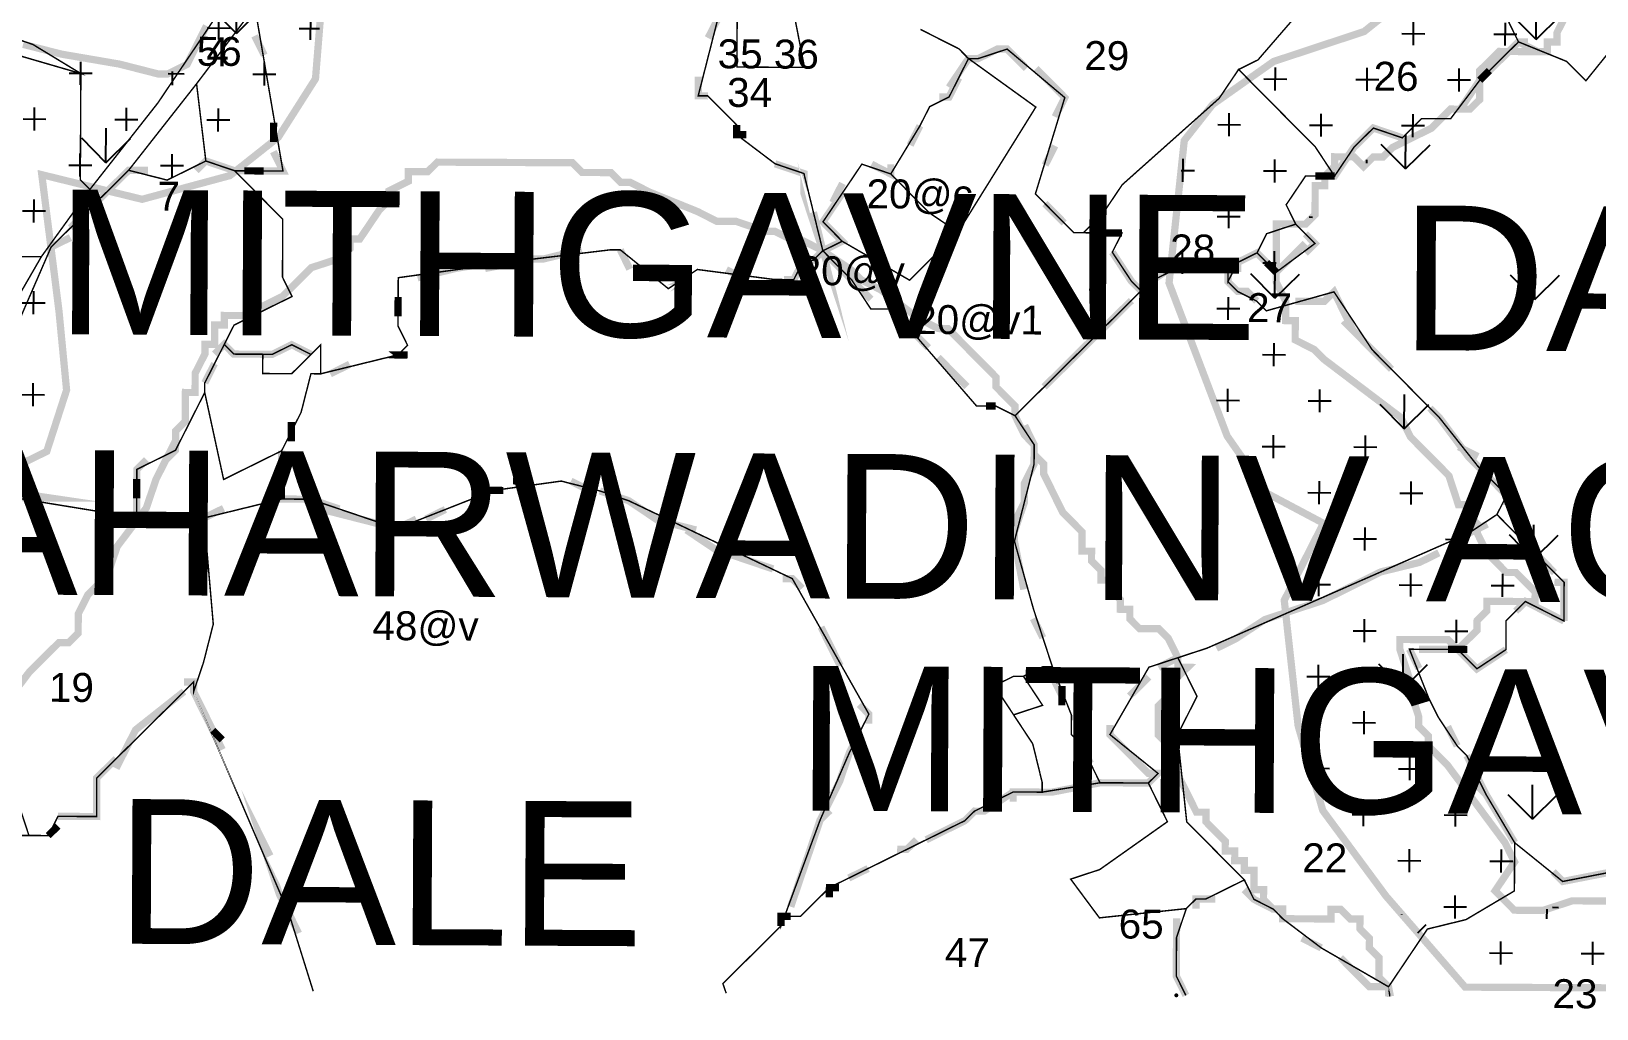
# Model space of a CAD drawing. Header units: metres. Extents: x 318080 to 326887, y 1838772 to 1852662.
# Drawn here: x 325813 to 326468, y 1838777 to 1839186 of the extents above; entities that cross this region are included whole.
import ezdxf

# ---------------------------------------------------------------- set-up
doc = ezdxf.new("R2010")
doc.units = ezdxf.units.M
doc.header["$MEASUREMENT"] = 0
for name, color, linetype in [('CRZ LINE FOR RIVER OR CREEK', 84, 'Continuous'), ('HAZARDS LINE', 1, 'Continuous'), ('HIGH TIDE LINE', 6, 'Continuous'), ('MANGROOVES', 112, 'Continuous'), ('NDZ-200M FROM CRZ', 30, 'Continuous'), ('SURVEY NO.', 7, 'Continuous'), ('SURVEY PLOT BOUNDARY', 35, 'Continuous'), ('VILLAGE BOUNDARY', 212, 'Continuous'), ('VILLAGE NAME', 3, 'Continuous')]:
    doc.layers.add(name, color=color, linetype=linetype)
doc.styles.add('PDF Arial', font='arial.ttf')
doc.styles.get("Standard").update_dxf_attribs({"font": 'arial.ttf'})
pattern_1 = [(89.72418, (307091.11, 1837970.98), (-54.07824, 54.60143), [14.4092, -94.27174]), (44.72418, (307091.11, 1837970.98), (-54.07824, 54.60143), [14.4092, -62.43983]), (134.72418, (307091.11, 1837970.98), (-54.60143, -54.07824), [14.4092, -62.43983])]

# ---------------------------------------------------------------- blocks, each defined once
blk = doc.blocks.new('22')
at = {"layer": 'MANGROOVES'}
h = blk.add_hatch(dxfattribs=at)
h.set_pattern_fill('GRASS', color=256, scale=3.025552, angle=-0.27582)
h.set_pattern_definition(pattern_1)
h.paths.add_polyline_path([(325284.57, 1838809.96), (325346.82, 1838830.41), (325367.96, 1838844.41), (325384.7, 1838859.38), (325391.15, 1838896.55), (325425.39, 1838931.81), (325442.54, 1838956.37), (325449.78, 1838972.03), (325449.05, 1838997.1), (325434.07, 1839018.95), (325433.94, 1839032.63), (325444.13, 1839054.77), (325462.27, 1839094.77), (325462.61, 1839123.26), (325458.5, 1839129.54), (325506.91, 1839108.93), (325533.12, 1839106.79), (325562.4, 1839108.19), (325599.81, 1839132.69), (325611.15, 1839168.16), (325648.79, 1839253.49), (325652.83, 1839253.47), (325648.31, 1839152.63), (325660.16, 1839100.12), (325672.71, 1839076.57), (325695.05, 1839068.61), (325728.57, 1839065.5), (325736.37, 1839011), (325750.42, 1838996.81), (325773.05, 1838994.1), (325796.82, 1838998.6), (325819.68, 1839009.89), (325827.97, 1839035.53), (325824.8, 1839068.47), (325817.6, 1839125.59), (325859.54, 1839115.29), (325896.26, 1839125.21), (325916.5, 1839141.25), (325932.04, 1839165.69), (325934.95, 1839201.68), (325927.52, 1839230.85), (325935.17, 1839248.07), (325961.59, 1839274.5), (325963.47, 1839295.06), (325969.18, 1839322.48), (325965.59, 1839349.01), (325993.7, 1839387.47), (325988.35, 1839456.92), (325976.77, 1839469.88), (325945.23, 1839489.47), (325873.39, 1839492.89), (325840.08, 1839490.45), (325808.5, 1839486.84), (325767.4, 1839489.93), (325745.95, 1839485.12), (325713.19, 1839475.15), (325690.82, 1839458.47), (325675.56, 1839442.51), (325648.39, 1839451.32), (325603.22, 1839451.25), (325575.95, 1839439.23), (325558.47, 1839417.61), (325540.11, 1839391.95), (325539.89, 1839347.39), (325522.79, 1839342.56), (325494.35, 1839329.96), (325477.09, 1839319.81), (325449.97, 1839279.15), (325436.04, 1839272.27), (325383.43, 1839229.12), (325404.46, 1839267.21), (325409.18, 1839286.87), (325405.21, 1839303.67), (325395.16, 1839320.21), (325372.97, 1839341.44), (325345.21, 1839350.25), (325323.19, 1839346.31), (325298.25, 1839337.74), (325281.37, 1839320.18), (325267.1, 1839301.44), (325208.1, 1839268.6), (325193.55, 1839251.88), (325182.74, 1839231.68), (325178, 1839210.87), (325182.53, 1839188.86), (325200.95, 1839166.49), (325221.17, 1839155.11), (325292.97, 1839157.8), (325273.49, 1839139.96), (325248.77, 1839116.64), (325240.52, 1839088.61), (325248.51, 1839063.69), (325260.6, 1839047.61), (325216.89, 1838990.53), (325205.77, 1838965.99), (325209.13, 1838938.87), (325213.35, 1838913.1), (325210.23, 1838866.53), (325217.43, 1838844.98), (325227.61, 1838830.58), (325244.25, 1838817.92), (325270.53, 1838805.92)])
h = blk.add_hatch(dxfattribs=at)
h.set_pattern_fill('GRASS', color=256, scale=3.025552, angle=-0.27582)
h.set_pattern_definition(pattern_1)
h.paths.add_polyline_path([(326412.73, 1838785.85), (326379.65, 1838823.92), (326353.22, 1838859.7), (326342.9, 1838895.11), (326337.1, 1838947.59), (326353.48, 1838979.81), (326329.96, 1838992.31), (326313.23, 1839016.29), (326288.93, 1839080.28), (326295.29, 1839139.87), (326307.15, 1839154.92), (326332.63, 1839172.92), (326370.52, 1839185.46), (326384.75, 1839196.84), (326410.23, 1839212.11), (326425.64, 1839221.77), (326443.09, 1839224.87), (326463.49, 1839225.36), (326479.61, 1839221.7), (326501.11, 1839209.98), (326509.48, 1839197.58), (326511.48, 1839185.21), (326506.21, 1839145.03), (326501.59, 1839119.58), (326516.03, 1839129.4), (326534.93, 1839130.81), (326565.79, 1839126.46), (326596.56, 1839089.37), (326621.59, 1839055.99), (326646.04, 1839028.3), (326648.58, 1838995.93), (326639.68, 1838952.82), (326655.8, 1838952.45), (326654.99, 1838784.68)])
at = {"layer": 'NDZ-200M FROM CRZ'}
h = blk.add_hatch(dxfattribs=at)
h.set_pattern_fill('CROSS', color=256, scale=3.025552, angle=-0.27582)
h.set_pattern_definition([(359.72418, (307091.112, 1837970.982), (19.304521, 19.119544), [9.606128, -28.818383]), (89.72418, (307095.892, 1837966.156), (-19.119544, 19.304521), [9.606128, -28.818383])])
h.paths.add_polyline_path([(325709.49, 1839293.54), (325689.38, 1839305.74), (325669.21, 1839305.84), (325649.03, 1839301.9), (325624.81, 1839297.98), (325620.77, 1839298), (325616.72, 1839293.99), (325612.68, 1839294), (325608.61, 1839285.96), (325604.54, 1839277.91), (325604.5, 1839269.84), (325600.45, 1839265.82), (325596.39, 1839261.81), (325592.34, 1839257.79), (325588.29, 1839253.78), (325584.22, 1839245.73), (325584.16, 1839233.63), (325580.1, 1839229.61), (325580.07, 1839221.54), (325576.01, 1839217.53), (325571.94, 1839209.48), (325571.92, 1839205.44), (325567.85, 1839197.39), (325567.83, 1839193.36), (325571.84, 1839189.31), (325571.75, 1839169.13), (325567.69, 1839165.12), (325559.61, 1839161.12), (325555.55, 1839157.11), (325539.42, 1839157.19), (325535.4, 1839161.24), (325519.27, 1839161.32), (325515.21, 1839157.3), (325511.16, 1839153.29), (325507.13, 1839153.31), (325503.07, 1839149.29), (325499.04, 1839149.31), (325499.2, 1839181.59), (325495.16, 1839181.61), (325495.18, 1839185.64), (325491.15, 1839185.66), (325491.13, 1839181.63), (325479.03, 1839181.68), (325475.01, 1839185.74), (325470.98, 1839185.76), (325470.96, 1839181.72), (325466.93, 1839181.74), (325462.91, 1839185.8), (325463.07, 1839218.07), (325459.01, 1839214.06), (325434.72, 1839194), (325430.68, 1839194.02), (325430.66, 1839189.99), (325422.58, 1839185.99), (325418.54, 1839186.01), (325418.52, 1839181.97), (325414.47, 1839177.96), (325414.14, 1839109.38), (325410.07, 1839101.33), (325406.01, 1839097.31), (325401.92, 1839085.23), (325397.87, 1839081.21), (325397.81, 1839069.11), (325393.78, 1839069.13), (325389.72, 1839065.11), (325385.69, 1839065.13), (325385.67, 1839061.1), (325381.64, 1839061.12), (325381.58, 1839049.02), (325385.57, 1839040.93), (325385.53, 1839032.86), (325369.4, 1839032.94), (325361.35, 1839037.01), (325353.28, 1839037.05), (325349.21, 1839029), (325349.11, 1839008.83), (325377.29, 1838996.59), (325377.27, 1838992.55), (325381.29, 1838988.5), (325393.39, 1838988.44), (325417.57, 1838984.29), (325417.55, 1838980.26), (325413.46, 1838968.17), (325405.37, 1838964.18), (325401.3, 1838956.13), (325365, 1838956.3), (325360.94, 1838952.29), (325352.86, 1838948.29), (325348.78, 1838940.24), (325340.66, 1838928.18), (325336.57, 1838916.1), (325332.49, 1838908.05), (325336.49, 1838899.96), (325336.47, 1838895.92), (325340.48, 1838891.87), (325340.44, 1838883.8), (325336.41, 1838883.82), (325231.36, 1838848.02), (325223.27, 1838844.02), (325223.33, 1838856.12), (325227.38, 1838860.14), (325227.4, 1838864.17), (325223.37, 1838864.19), (325223.41, 1838872.26), (325227.46, 1838876.28), (325227.48, 1838880.31), (325231.51, 1838880.29), (325231.53, 1838884.33), (325235.59, 1838888.34), (325239.64, 1838892.36), (325239.66, 1838896.39), (325243.71, 1838900.4), (325239.7, 1838904.46), (325239.72, 1838908.49), (325235.72, 1838916.58), (325231.71, 1838920.63), (325235.78, 1838928.68), (325239.83, 1838932.7), (325239.85, 1838936.73), (325235.82, 1838936.75), (325235.8, 1838932.72), (325227.71, 1838928.72), (325219.65, 1838928.76), (325215.59, 1838924.75), (325199.46, 1838924.82), (325199.48, 1838928.86), (325191.45, 1838936.97), (325191.51, 1838949.07), (325187.47, 1838949.09), (325122.84, 1838929.23), (325066.29, 1838913.36), (324997.54, 1838877.38), (325001.53, 1838869.29), (325009.62, 1838873.29), (325058.14, 1838897.26), (325062.18, 1838897.24), (325062.16, 1838893.21), (325058.1, 1838889.19), (325054.05, 1838885.18), (325041.89, 1838873.13), (325037.84, 1838869.12), (325037.8, 1838861.05), (325041.81, 1838857), (325045.83, 1838852.94), (325049.86, 1838852.92), (325053.86, 1838844.84), (325061.83, 1838824.63), (325061.73, 1838804.45), (325065.74, 1838800.4), (325065.7, 1838792.33), (325110.47, 1838792.12), (325113.22, 1838819.09), (325112.56, 1838837.7), (325103.22, 1838858.96), (325098.34, 1838868.83), (325162.88, 1838895.26), (325179.25, 1838858.72), (325194.94, 1838823.98), (325216.06, 1838801.13), (325240.49, 1838798.2), (325278.53, 1838807.97), (325346.82, 1838830.41), (325367.96, 1838844.41), (325384.7, 1838859.38), (325391.15, 1838896.55), (325425.39, 1838931.81), (325442.54, 1838956.37), (325449.78, 1838972.03), (325449.05, 1838997.1), (325434.07, 1839018.95), (325433.94, 1839032.63), (325444.13, 1839054.77), (325462.27, 1839094.77), (325462.61, 1839123.26), (325458.5, 1839129.54), (325506.91, 1839108.93), (325533.12, 1839106.79), (325562.4, 1839108.19), (325599.81, 1839132.69), (325611.15, 1839168.16), (325648.79, 1839253.49), (325652.83, 1839253.47), (325648.31, 1839152.63), (325660.16, 1839100.12), (325672.71, 1839076.57), (325695.05, 1839068.61), (325728.57, 1839065.5), (325736.37, 1839011), (325750.42, 1838996.81), (325773.05, 1838994.1), (325796.82, 1838998.6), (325819.68, 1839009.89), (325827.97, 1839035.53), (325824.8, 1839068.47), (325817.6, 1839125.59), (325859.54, 1839115.29), (325896.26, 1839125.21), (325916.5, 1839141.25), (325932.04, 1839165.69), (325934.95, 1839201.68), (325927.52, 1839230.85), (325935.17, 1839248.07), (325951.87, 1839264.57), (325971.32, 1839284.42), (325979.85, 1839312.41), (325981.49, 1839366.1), (326012.41, 1839372.77), (326089.09, 1839380.47), (326132.15, 1839366.25), (326163.64, 1839363.97), (326185.98, 1839368.71), (326207.13, 1839358.27), (326222.03, 1839343.52), (326226.3, 1839321.01), (326230.7, 1839293.5), (326239.86, 1839276.86), (326251.91, 1839266.72), (326257.94, 1839262.66), (326257.64, 1839233.41), (326263.77, 1839216.23), (326269.59, 1839204.04), (326289.2, 1839193.98), (326308.84, 1839191.17), (326346.37, 1839195.66), (326384.75, 1839196.84), (326370.52, 1839185.46), (326332.63, 1839172.92), (326307.15, 1839154.92), (326295.29, 1839139.87), (326288.93, 1839080.28), (326313.23, 1839016.29), (326329.96, 1838992.31), (326353.48, 1838979.81), (326337.1, 1838947.59), (326342.9, 1838895.11), (326353.22, 1838859.7), (326379.65, 1838823.92), (326412.73, 1838785.85), (326523.89, 1838785.31), (326521.9, 1838789.36), (326521.94, 1838797.42), (326517.9, 1838797.44), (326517.92, 1838801.48), (326513.89, 1838801.5), (326509.87, 1838805.55), (326505.84, 1838805.57), (326497.79, 1838809.64), (326485.71, 1838813.74), (326481.7, 1838817.79), (326477.68, 1838821.84), (326457.51, 1838821.94), (326445.39, 1838817.96), (326433.29, 1838818.02), (326425.26, 1838826.13), (326433.39, 1838838.19), (326429.39, 1838846.28), (326405.35, 1838878.67), (326397.32, 1838886.78), (326397.34, 1838890.82), (326393.32, 1838894.87), (326393.34, 1838898.9), (326389.37, 1838911.03), (326389.39, 1838915.06), (326385.41, 1838927.18), (326385.43, 1838931.22), (326405.6, 1838931.12), (326409.61, 1838927.07), (326417.72, 1838935.1), (326417.74, 1838939.13), (326421.79, 1838943.15), (326421.81, 1838947.18), (326441.98, 1838947.08), (326442, 1838951.12), (326437.99, 1838955.17), (326433.97, 1838959.23), (326429.94, 1838959.25), (326421.91, 1838967.35), (326417.91, 1838975.44), (326417.93, 1838979.48), (326413.92, 1838983.53), (326413.94, 1838987.56), (326409.9, 1838987.58), (326405.93, 1838999.71), (326401.91, 1839003.76), (326389.87, 1839015.92), (326385.88, 1839024.01), (326353.72, 1839048.37), (326349.71, 1839052.42), (326341.66, 1839056.5), (326341.7, 1839064.57), (326337.67, 1839064.59), (326337.71, 1839072.65), (326333.71, 1839080.74), (326333.83, 1839104.95), (326345.93, 1839104.89), (326349.98, 1839108.9), (326350.04, 1839121.01), (326354.07, 1839120.99), (326354.09, 1839125.02), (326358.15, 1839129.04), (326358.17, 1839133.07), (326366.23, 1839133.03), (326370.25, 1839128.98), (326374.3, 1839132.99), (326378.33, 1839132.97), (326382.39, 1839136.99), (326398.56, 1839144.98), (326402.61, 1839149), (326406.67, 1839153.01), (326414.73, 1839152.97), (326418.79, 1839156.99), (326418.85, 1839169.09), (326422.9, 1839173.1), (326426.95, 1839177.12), (326447.12, 1839177.02), (326447.14, 1839181.06), (326451.17, 1839181.04), (326451.19, 1839185.07), (326455.27, 1839193.12), (326459.32, 1839197.14), (326459.36, 1839205.21), (326463.41, 1839209.22), (326467.48, 1839217.27), (326463.47, 1839221.32), (326463.51, 1839229.39), (326447.45, 1839245.61), (326443.46, 1839253.7), (326439.42, 1839253.71), (326439.44, 1839257.75), (326443.49, 1839261.76), (326439.48, 1839265.82), (326439.5, 1839269.85), (326435.47, 1839269.87), (326435.49, 1839273.91), (326427.42, 1839273.94), (326427.44, 1839277.98), (326419.37, 1839278.02), (326411.28, 1839274.02), (326407.25, 1839274.04), (326403.2, 1839270.03), (326382.95, 1839253.99), (326358.65, 1839233.93), (326346.49, 1839221.89), (326342.44, 1839217.87), (326342.42, 1839213.84), (326338.37, 1839209.82), (326326.32, 1839221.98), (326330.38, 1839226), (326334.47, 1839238.08), (326338.52, 1839242.1), (326338.56, 1839250.17), (326342.71, 1839274.35), (326351.03, 1839326.76), (326351.07, 1839334.83), (326359.27, 1839363.03), (326351.22, 1839367.1), (326347.19, 1839367.12), (326334.58, 1839262.29), (326330.53, 1839258.27), (326330.47, 1839246.17), (326322.35, 1839234.11), (326318.27, 1839226.06), (326318.26, 1839222.02), (326310.15, 1839213.99), (326302.08, 1839214.03), (326302.12, 1839222.1), (326298.13, 1839230.19), (326290.1, 1839238.3), (326286.06, 1839238.31), (326286.12, 1839250.42), (326290.16, 1839250.4), (326294.21, 1839254.41), (326294.23, 1839258.45), (326298.26, 1839258.43), (326302.31, 1839262.44), (326306.37, 1839266.46), (326306.39, 1839270.49), (326302.37, 1839274.55), (326302.47, 1839294.72), (326298.48, 1839302.81), (326290.45, 1839310.91), (326274.31, 1839310.99), (326274.33, 1839315.03), (326270.3, 1839315.05), (326270.36, 1839327.15), (326274.39, 1839327.13), (326274.45, 1839339.23), (326270.41, 1839339.25), (326270.51, 1839359.42), (326266.48, 1839359.44), (326266.5, 1839363.48), (326262.46, 1839363.5), (326262.64, 1839399.81), (326258.6, 1839399.83), (326258.62, 1839403.86), (326242.49, 1839403.94), (326238.47, 1839407.99), (326234.44, 1839408.01), (326234.48, 1839416.08), (326230.47, 1839420.13), (326226.43, 1839420.15), (326222.42, 1839424.21), (326218.34, 1839416.16), (326210.28, 1839416.2), (326206.26, 1839420.25), (326202.25, 1839424.3), (326198.21, 1839424.32), (326194.2, 1839428.38), (326186.13, 1839428.42), (326178.08, 1839432.49), (326170, 1839428.49), (326165.96, 1839428.51), (326165.93, 1839420.44), (326161.87, 1839416.43), (326157.82, 1839412.41), (326153.79, 1839412.43), (326149.77, 1839416.49), (326137.69, 1839420.58), (326129.62, 1839420.62), (326081.28, 1839432.95), (326040.94, 1839433.15), (326040.92, 1839429.11), (326036.87, 1839425.1), (326004.6, 1839425.25), (326004.69, 1839445.43), (325976.44, 1839441.53), (325968.37, 1839441.57), (325968.23, 1839413.33), (325964.16, 1839405.28), (325960.09, 1839397.23), (325956.04, 1839393.21), (325951.98, 1839389.2), (325947.95, 1839389.22), (325935.83, 1839385.24), (325931.78, 1839381.23), (325927.72, 1839377.21), (325923.67, 1839373.2), (325923.59, 1839357.06), (325927.61, 1839353.01), (325927.55, 1839340.9), (325931.54, 1839332.81), (325931.5, 1839324.75), (325927.45, 1839320.73), (325927.43, 1839316.7), (325923.38, 1839312.68), (325923.32, 1839300.58), (325915.21, 1839292.55), (325903.11, 1839292.61), (325903.09, 1839288.57), (325899.04, 1839284.56), (325895.01, 1839284.58), (325894.93, 1839268.44), (325890.88, 1839264.42), (325886.84, 1839264.44), (325887.04, 1839304.79), (325883.04, 1839312.88), (325866.96, 1839325.06), (325862.95, 1839329.11), (325846.82, 1839329.19), (325838.73, 1839325.19), (325834.68, 1839321.18), (325834.6, 1839305.04), (325838.61, 1839300.99), (325838.46, 1839268.71), (325834.38, 1839260.66), (325834.31, 1839244.52), (325866.58, 1839244.37), (325870.59, 1839240.32), (325878.64, 1839236.24), (325878.48, 1839203.97), (325886.53, 1839199.89), (325886.47, 1839187.79), (325878.33, 1839171.69), (325870.24, 1839167.7), (325866.21, 1839167.72), (325850.09, 1839171.83), (325825.91, 1839175.98), (325809.79, 1839180.09), (325797.69, 1839180.15), (325789.59, 1839172.12), (325781.48, 1839164.09), (325777.43, 1839160.07), (325773.33, 1839147.99), (325773.26, 1839131.85), (325789.18, 1839087.4), (325801.24, 1839079.27), (325805.23, 1839071.18), (325797.07, 1839051.05), (325784.87, 1839030.94), (325780.82, 1839026.92), (325764.68, 1839027), (325760.67, 1839031.05), (325756.67, 1839039.14), (325756.71, 1839047.21), (325760.77, 1839051.22), (325764.82, 1839055.24), (325760.86, 1839071.4), (325736.95, 1839132.03), (325728.89, 1839132.07), (325720.78, 1839124.04), (325716.73, 1839120.02), (325708.64, 1839116.03), (325704.62, 1839120.08), (325696.85, 1839180.63), (325700.9, 1839184.65), (325704.96, 1839188.66), (325753.44, 1839204.57), (325761.52, 1839208.56), (325757.53, 1839216.65), (325757.57, 1839224.72), (325749.5, 1839224.76), (325745.49, 1839228.81), (325737.42, 1839228.85), (325737.4, 1839224.82), (325733.33, 1839216.77), (325729.27, 1839212.75), (325717.15, 1839208.78), (325701, 1839204.82), (325696.97, 1839204.84), (325688.92, 1839208.91), (325688.96, 1839216.98), (325701.21, 1839249.2), (325709.38, 1839269.33), (325713.49, 1839285.45), (325713.51, 1839289.48)])
at = {"layer": 'CRZ LINE FOR RIVER OR CREEK', "ltscale": 0.1, "const_width": 3.03, "flags": 128}
for points in [[(325796.82, 1838998.6), (325819.68, 1839009.89), (325827.97, 1839035.53), (325824.8, 1839068.47), (325817.6, 1839125.59), (325859.54, 1839115.29), (325896.26, 1839125.21), (325916.5, 1839141.25), (325932.04, 1839165.69), (325934.95, 1839201.68)], [(326384.75, 1839196.84), (326370.52, 1839185.46), (326332.63, 1839172.92), (326307.15, 1839154.92), (326295.29, 1839139.87), (326288.93, 1839080.28), (326313.23, 1839016.29), (326329.96, 1838992.31), (326353.48, 1838979.81), (326337.1, 1838947.59), (326342.9, 1838895.11), (326353.22, 1838859.7), (326379.65, 1838823.92), (326412.73, 1838785.85)]]:
    blk.add_lwpolyline(points, dxfattribs=at)
at = {"layer": 'HAZARDS LINE', "lineweight": 18, "const_width": 3.03}
blk.add_lwpolyline([(325800.39, 1838901.76), (325812.56, 1838917.84), (325820.67, 1838925.87), (325824.72, 1838929.88), (325828.76, 1838929.86), (325832.81, 1838933.88), (325832.85, 1838941.95), (325836.92, 1838950), (325845.03, 1838958.03), (325849.12, 1838970.11), (325861.3, 1838986.19), (325865.39, 1838998.27), (325869.46, 1839006.32), (325873.54, 1839014.37), (325873.56, 1839018.41), (325877.61, 1839022.42), (325877.67, 1839034.52), (325881.7, 1839034.5), (325881.74, 1839042.57), (325885.81, 1839050.62), (325885.83, 1839054.66), (325889.87, 1839054.64), (325889.9, 1839062.71), (325893.94, 1839062.69), (325893.96, 1839066.72), (325902.02, 1839066.68), (325906.08, 1839070.7), (325910.11, 1839070.68), (325918.2, 1839074.67), (325922.25, 1839078.69), (325930.36, 1839086.72), (325942.48, 1839090.69), (325946.53, 1839094.71), (325946.55, 1839098.74), (325950.58, 1839098.72), (325958.71, 1839110.79), (325962.76, 1839114.8), (325962.78, 1839118.84), (325970.87, 1839122.83), (325970.89, 1839126.87), (325978.96, 1839126.83), (325983.01, 1839130.84), (326039.48, 1839130.57), (326043.5, 1839126.52), (326055.6, 1839126.46), (326059.61, 1839122.41), (326063.65, 1839122.39), (326071.69, 1839118.31), (326091.82, 1839110.15), (326099.87, 1839106.07), (326107.94, 1839106.04), (326120.02, 1839101.94), (326124.05, 1839101.92), (326132.1, 1839097.85), (326136.14, 1839097.83), (326144.18, 1839093.76), (326156.25, 1839085.63), (326160.26, 1839081.58), (326168.31, 1839077.5), (326184.39, 1839065.32), (326192.43, 1839061.25), (326196.47, 1839061.23), (326200.48, 1839057.18), (326204.5, 1839053.12), (326208.51, 1839049.07), (326216.54, 1839040.96), (326216.52, 1839036.93), (326224.55, 1839028.82), (326224.53, 1839024.79), (326228.52, 1839016.7), (326232.54, 1839012.64), (326232.52, 1839008.61), (326236.53, 1839004.56), (326236.51, 1839000.52), (326244.5, 1838984.34), (326252.53, 1838976.24), (326252.49, 1838968.17), (326256.53, 1838968.15), (326256.51, 1838964.11), (326260.52, 1838960.06), (326260.5, 1838956.03), (326264.54, 1838956.01), (326264.52, 1838951.97), (326268.53, 1838947.92), (326268.51, 1838943.88), (326272.54, 1838943.86), (326272.52, 1838939.83), (326276.54, 1838935.78), (326284.61, 1838935.74), (326288.62, 1838931.68), (326292.62, 1838923.6), (326292.6, 1838919.56), (326296.63, 1838919.54), (326288.52, 1838911.51), (326288.5, 1838907.48), (326284.45, 1838903.46), (326284.39, 1838891.36), (326288.41, 1838887.31), (326288.37, 1838879.24), (326292.38, 1838875.18), (326296.38, 1838867.1), (326300.37, 1838859.01), (326304.41, 1838858.99), (326304.39, 1838854.95), (326308.4, 1838850.9), (326312.42, 1838846.85), (326312.4, 1838842.81), (326316.43, 1838842.79), (326316.41, 1838838.76), (326320.44, 1838838.74), (326320.42, 1838834.7), (326324.46, 1838834.68), (326324.42, 1838826.62), (326328.45, 1838826.6), (326328.43, 1838822.56), (326332.45, 1838818.51), (326336.48, 1838818.49), (326336.46, 1838814.45), (326356.63, 1838814.36), (326356.65, 1838818.39), (326360.68, 1838818.37), (326364.7, 1838814.32), (326368.73, 1838814.3), (326368.71, 1838810.27), (326372.73, 1838806.21), (326372.71, 1838802.18), (326376.72, 1838798.12), (326376.68, 1838790.05), (326380.7, 1838786), (326380.68, 1838781.97)], dxfattribs=at)
at = {"layer": 'HIGH TIDE LINE', "lineweight": 35, "const_width": 3.03}
for points in [[(325809.79, 1839180.09), (325825.91, 1839175.98), (325850.09, 1839171.83), (325866.21, 1839167.72), (325870.24, 1839167.7), (325878.33, 1839171.69), (325886.47, 1839187.79)], [(326455.27, 1839193.12), (326451.19, 1839185.07), (326451.17, 1839181.04), (326447.14, 1839181.06), (326447.12, 1839177.02), (326426.95, 1839177.12), (326422.9, 1839173.1), (326418.85, 1839169.09), (326418.79, 1839156.99), (326414.73, 1839152.97), (326406.67, 1839153.01), (326402.61, 1839149), (326398.56, 1839144.98), (326382.39, 1839136.99), (326378.33, 1839132.97), (326374.3, 1839132.99), (326370.25, 1839128.98), (326366.23, 1839133.03), (326358.17, 1839133.07), (326358.15, 1839129.04), (326354.09, 1839125.02), (326354.07, 1839120.99), (326350.04, 1839121.01), (326349.98, 1839108.9), (326345.93, 1839104.89), (326333.83, 1839104.95), (326333.71, 1839080.74), (326337.71, 1839072.65), (326337.67, 1839064.59), (326341.7, 1839064.57), (326341.66, 1839056.5), (326349.71, 1839052.42), (326353.72, 1839048.37), (326385.88, 1839024.01), (326389.87, 1839015.92), (326401.91, 1839003.76), (326405.93, 1838999.71), (326409.9, 1838987.58), (326413.94, 1838987.56), (326413.92, 1838983.53), (326417.93, 1838979.48), (326417.91, 1838975.44), (326421.91, 1838967.35), (326429.94, 1838959.25), (326433.97, 1838959.23), (326437.99, 1838955.17), (326442, 1838951.12), (326441.98, 1838947.08), (326421.81, 1838947.18), (326421.79, 1838943.15), (326417.74, 1838939.13), (326417.72, 1838935.1), (326409.61, 1838927.07), (326405.6, 1838931.12), (326385.43, 1838931.22), (326385.41, 1838927.18), (326389.39, 1838915.06), (326389.37, 1838911.03), (326393.34, 1838898.9), (326393.32, 1838894.87), (326397.34, 1838890.82), (326397.32, 1838886.78), (326405.35, 1838878.67), (326429.39, 1838846.28), (326433.39, 1838838.19), (326425.26, 1838826.13), (326433.29, 1838818.02), (326445.39, 1838817.96), (326457.51, 1838821.94), (326477.68, 1838821.84)]]:
    blk.add_lwpolyline(points, dxfattribs=at)
at = {"layer": 'MANGROOVES', "const_width": 3.03, "flags": 128}
for points in [[(325796.82, 1838998.6), (325819.68, 1839009.89), (325827.97, 1839035.53), (325824.8, 1839068.47), (325817.6, 1839125.59), (325859.54, 1839115.29), (325896.26, 1839125.21), (325916.5, 1839141.25), (325932.04, 1839165.69), (325934.95, 1839201.68), (325927.52, 1839230.85), (325935.17, 1839248.07), (325961.59, 1839274.5), (325963.47, 1839295.06), (325969.18, 1839322.48), (325965.59, 1839349.01), (325993.7, 1839387.47), (325988.35, 1839456.92), (325976.77, 1839469.88), (325945.23, 1839489.47), (325873.39, 1839492.89), (325840.08, 1839490.45), (325808.5, 1839486.84)], [(326654.99, 1838784.68), (326412.73, 1838785.85), (326379.65, 1838823.92), (326353.22, 1838859.7), (326342.9, 1838895.11), (326337.1, 1838947.59), (326353.48, 1838979.81), (326329.96, 1838992.31), (326313.23, 1839016.29), (326288.93, 1839080.28), (326295.29, 1839139.87), (326307.15, 1839154.92), (326332.63, 1839172.92), (326370.52, 1839185.46), (326384.75, 1839196.84), (326410.23, 1839212.11), (326425.64, 1839221.77), (326443.09, 1839224.87), (326463.49, 1839225.36), (326479.61, 1839221.7)]]:
    blk.add_lwpolyline(points, dxfattribs=at)
at = {"layer": 'NDZ-200M FROM CRZ', "const_width": 3.03, "flags": 128}
for points in [[(325796.82, 1838998.6), (325819.68, 1839009.89), (325827.97, 1839035.53), (325824.8, 1839068.47), (325817.6, 1839125.59), (325859.54, 1839115.29), (325896.26, 1839125.21), (325916.5, 1839141.25), (325932.04, 1839165.69), (325934.95, 1839201.68)], [(326384.75, 1839196.84), (326370.52, 1839185.46), (326332.63, 1839172.92), (326307.15, 1839154.92), (326295.29, 1839139.87), (326288.93, 1839080.28), (326313.23, 1839016.29), (326329.96, 1838992.31), (326353.48, 1838979.81), (326337.1, 1838947.59), (326342.9, 1838895.11), (326353.22, 1838859.7), (326379.65, 1838823.92), (326412.73, 1838785.85), (326523.89, 1838785.31)], [(326477.68, 1838821.84), (326457.51, 1838821.94), (326445.39, 1838817.96), (326433.29, 1838818.02), (326425.26, 1838826.13), (326433.39, 1838838.19), (326429.39, 1838846.28), (326405.35, 1838878.67), (326397.32, 1838886.78), (326397.34, 1838890.82), (326393.32, 1838894.87), (326393.34, 1838898.9), (326389.37, 1838911.03), (326389.39, 1838915.06), (326385.41, 1838927.18), (326385.43, 1838931.22), (326405.6, 1838931.12), (326409.61, 1838927.07), (326417.72, 1838935.1), (326417.74, 1838939.13), (326421.79, 1838943.15), (326421.81, 1838947.18), (326441.98, 1838947.08), (326442, 1838951.12), (326437.99, 1838955.17), (326433.97, 1838959.23), (326429.94, 1838959.25), (326421.91, 1838967.35), (326417.91, 1838975.44), (326417.93, 1838979.48), (326413.92, 1838983.53), (326413.94, 1838987.56), (326409.9, 1838987.58), (326405.93, 1838999.71), (326401.91, 1839003.76), (326389.87, 1839015.92), (326385.88, 1839024.01), (326353.72, 1839048.37), (326349.71, 1839052.42), (326341.66, 1839056.5), (326341.7, 1839064.57), (326337.67, 1839064.59), (326337.71, 1839072.65), (326333.71, 1839080.74), (326333.83, 1839104.95), (326345.93, 1839104.89), (326349.98, 1839108.9), (326350.04, 1839121.01), (326354.07, 1839120.99), (326354.09, 1839125.02), (326358.15, 1839129.04), (326358.17, 1839133.07), (326366.23, 1839133.03), (326370.25, 1839128.98), (326374.3, 1839132.99), (326378.33, 1839132.97), (326382.39, 1839136.99), (326398.56, 1839144.98), (326402.61, 1839149), (326406.67, 1839153.01), (326414.73, 1839152.97), (326418.79, 1839156.99), (326418.85, 1839169.09), (326422.9, 1839173.1), (326426.95, 1839177.12), (326447.12, 1839177.02), (326447.14, 1839181.06), (326451.17, 1839181.04), (326451.19, 1839185.07), (326455.27, 1839193.12)], [(325886.47, 1839187.79), (325878.33, 1839171.69), (325870.24, 1839167.7), (325866.21, 1839167.72), (325850.09, 1839171.83), (325825.91, 1839175.98), (325809.79, 1839180.09)]]:
    blk.add_lwpolyline(points, dxfattribs=at)
at = {"layer": 'SURVEY PLOT BOUNDARY', "lineweight": 18, "const_width": 0.605}
for points in [[(325800.13, 1838849.31), (325820.3, 1838849.22), (325824.37, 1838857.26), (325840.51, 1838857.19), (325840.59, 1838873.32), (325881.12, 1838913.47), (325881.1, 1838909.44), (325885.19, 1838921.52), (325889.3, 1838937.64), (325885.48, 1838982.04), (325917.79, 1838989.95), (325929.89, 1838989.89), (325966.14, 1838977.62), (326006.55, 1838993.56), (326034.81, 1838997.46), (326050.92, 1838993.35), (326063, 1838989.25), (326131.42, 1838956.65), (326163.42, 1838900.01), (326155.28, 1838883.91), (326143.04, 1838855.73), (326126.69, 1838811.43), (326102.37, 1838787.34), (326103.77, 1838783.3), (326102.37, 1838787.34), (326126.69, 1838811.43), (326126.71, 1838815.46), (326134.78, 1838815.43), (326146.94, 1838827.47), (326171.2, 1838839.46), (326179.28, 1838843.45), (326203.54, 1838855.44), (326207.6, 1838859.45), (326223.77, 1838867.45), (326235.87, 1838867.39), (326260.09, 1838871.3), (326280.26, 1838871.21), (326288.25, 1838855.03), (326259.92, 1838835), (326247.8, 1838831.02), (326259.82, 1838814.82), (326296.14, 1838818.68), (326292.05, 1838806.6), (326291.97, 1838790.46), (326295.97, 1838782.37), (326291.97, 1838790.46), (326292.05, 1838806.6), (326296.14, 1838818.68), (326300.2, 1838822.7), (326304.23, 1838822.68), (326320.41, 1838830.67), (326324.4, 1838822.58), (326332.45, 1838818.51), (326336.46, 1838814.45), (326352.54, 1838802.27), (326380.7, 1838786), (326396.95, 1838810.13), (326413.1, 1838814.09), (326433.33, 1838826.09), (326433.43, 1838846.26), (326421.42, 1838866.49), (326413.43, 1838882.67), (326409.42, 1838886.72), (326401.41, 1838898.87), (326397.41, 1838906.95), (326389.44, 1838927.16), (326409.61, 1838927.07), (326417.64, 1838918.96), (326429.78, 1838926.97), (326429.84, 1838939.07), (326437.95, 1838947.1), (326454.04, 1838938.96), (326454.12, 1838955.09), (326446.09, 1838963.2), (326434.05, 1838975.36), (326426.02, 1838983.47), (326430.09, 1838991.52), (326422.06, 1838999.63), (326418.05, 1839003.68), (326402.01, 1839023.93), (326389.97, 1839036.09), (326377.93, 1839048.25), (326373.91, 1839052.31), (326357.89, 1839076.59), (326329.62, 1839068.66), (326325.6, 1839072.71), (326317.56, 1839076.79), (326313.54, 1839080.84), (326317.61, 1839088.89), (326325.7, 1839092.88), (326333.73, 1839084.78), (326349.92, 1839096.8), (326341.89, 1839104.91), (326337.9, 1839113), (326346.03, 1839125.06), (326358.13, 1839125), (326366.25, 1839137.07), (326374.36, 1839145.1), (326386.44, 1839141), (326394.55, 1839149.03), (326406.65, 1839148.98), (326418.83, 1839165.06), (326422.88, 1839169.07), (326435.04, 1839181.12), (326455.17, 1839172.95), (326463.2, 1839164.84), (326479.43, 1839184.94)], [(325890.53, 1839191.81), (325866.15, 1839155.61), (325837.74, 1839119.44), (325833.72, 1839123.49), (325833.82, 1839143.67), (325833.94, 1839167.87), (325813.83, 1839180.07), (325801.74, 1839184.16)], [(325801.3, 1839091.37), (325817.43, 1839091.3), (325801.16, 1839063.13)], [(325906.68, 1839195.76), (325882.32, 1839163.6), (325853.91, 1839127.43), (325821.49, 1839095.31), (325809.25, 1839067.13)], [(325801.16, 1839063.13), (325817.43, 1839091.3), (325837.74, 1839119.44), (325866.15, 1839155.61), (325890.53, 1839191.81)], [(326184.97, 1839186.35), (326201.06, 1839178.21), (326205.08, 1839174.15), (326209.11, 1839174.13), (326205.08, 1839174.15), (326196.93, 1839158.05), (326188.85, 1839154.06), (326184.77, 1839146.01), (326172.58, 1839125.9), (326160.49, 1839129.99), (326144.24, 1839105.86), (326152.27, 1839097.75), (326144.18, 1839093.76), (326136.27, 1839126.07), (326124.19, 1839130.16), (326108.11, 1839142.34), (326108.13, 1839146.38), (326100.1, 1839154.49), (326096.09, 1839158.54), (326092.06, 1839158.56), (326100.28, 1839190.8)], [(326108.35, 1839190.76), (326108.25, 1839170.59), (326136.49, 1839170.45), (326132.55, 1839190.64)], [(326100.28, 1839190.8), (326092.06, 1839158.56), (326096.09, 1839158.54), (326100.1, 1839154.49), (326108.13, 1839146.38), (326108.11, 1839142.34), (326124.19, 1839130.16), (326136.27, 1839126.07), (326144.18, 1839093.76), (326140.13, 1839089.74), (326136.1, 1839089.76), (326132.02, 1839081.71), (326123.96, 1839081.75), (326091.71, 1839085.94), (326079.57, 1839077.93), (326059.48, 1839094.17), (326055.44, 1839094.18), (326023.15, 1839090.31), (325966.64, 1839082.51), (325966.54, 1839062.34), (325970.54, 1839054.25), (325966.49, 1839050.23), (325934.18, 1839042.32), (325934.24, 1839054.42), (325930.18, 1839050.41), (325922.13, 1839054.48), (325914.05, 1839050.49), (325910.01, 1839050.51), (325905.98, 1839050.53), (325897.91, 1839050.56), (325893.9, 1839054.62), (325897.97, 1839062.67), (325922.23, 1839074.65), (325918.24, 1839082.74), (325918.35, 1839106.95), (325898.28, 1839127.22), (325906.35, 1839127.18), (325918.45, 1839127.12), (325906.68, 1839195.76)], [(326350.43, 1839201.7), (326326.09, 1839173.57), (326318, 1839169.58), (326309.88, 1839157.51), (326269.37, 1839121.4), (326261.24, 1839109.33), (326253.13, 1839101.3), (326249.1, 1839101.32), (326233.04, 1839117.54), (326245.34, 1839157.82), (326221.23, 1839178.11), (326209.11, 1839174.13), (326205.08, 1839174.15), (326201.06, 1839178.21), (326184.97, 1839186.35)], [(326431.04, 1839189.2), (326435.04, 1839181.12), (326422.88, 1839169.07), (326418.83, 1839165.06), (326406.65, 1839148.98), (326394.55, 1839149.03), (326386.44, 1839141), (326374.36, 1839145.1), (326366.25, 1839137.07), (326358.13, 1839125), (326350.12, 1839137.15), (326326.03, 1839161.47), (326318, 1839169.58), (326326.09, 1839173.57), (326350.43, 1839201.7)]]:
    blk.add_lwpolyline(points, dxfattribs=at)
for points in [[(326479.64, 1839229.31), (326483.54, 1839201.05), (326479.47, 1839193), (326479.43, 1839184.94), (326463.2, 1839164.84), (326455.17, 1839172.95), (326435.04, 1839181.12), (326431.04, 1839189.2), (326439.19, 1839205.3), (326443.26, 1839213.35), (326435.23, 1839221.46), (326419.12, 1839225.57), (326411.03, 1839221.58), (326386.91, 1839237.83), (326378.86, 1839241.9), (326386.96, 1839249.93), (326395.09, 1839262), (326403.2, 1839270.03), (326443.61, 1839285.97), (326451.7, 1839289.97), (326459.75, 1839285.89), (326467.76, 1839273.75), (326463.66, 1839261.67), (326483.7, 1839233.33)], [(325918.45, 1839127.12), (325906.35, 1839127.18), (325898.28, 1839127.22), (325886.2, 1839131.31), (325882.32, 1839163.6), (325906.68, 1839195.76)], [(326108.35, 1839190.76), (326132.55, 1839190.64), (326136.49, 1839170.45), (326108.25, 1839170.59)], [(325833.94, 1839167.87), (325833.82, 1839143.67), (325833.72, 1839123.49), (325837.74, 1839119.44), (325817.43, 1839091.3), (325801.3, 1839091.37), (325801.36, 1839103.48), (325801.41, 1839115.58), (325793.35, 1839115.62), (325789.37, 1839127.74), (325781.3, 1839127.78), (325773.33, 1839147.99), (325773.37, 1839156.06), (325777.46, 1839168.14), (325781.52, 1839172.16), (325789.49, 1839151.95), (325797.58, 1839155.94), (325793.64, 1839176.13), (325789.64, 1839184.22), (325801.74, 1839184.16), (325805.74, 1839176.08)], [(325813.83, 1839180.07), (325833.94, 1839167.87), (325805.74, 1839176.08), (325801.74, 1839184.16)], [(326265.2, 1839093.18), (326273.2, 1839081.03), (326277.22, 1839076.98), (326224.53, 1839024.79), (326216.48, 1839028.86), (326208.41, 1839028.9), (326180.33, 1839061.31), (326176.34, 1839069.4), (326168.27, 1839069.44), (326164.24, 1839069.45), (326156.23, 1839081.6), (326148.2, 1839089.7), (326144.18, 1839093.76), (326152.27, 1839097.75), (326180.43, 1839081.48), (326200.69, 1839101.55), (326233.22, 1839153.85), (326205.08, 1839174.15), (326209.11, 1839174.13), (326221.23, 1839178.11), (326245.34, 1839157.82), (326233.04, 1839117.54), (326249.1, 1839101.32), (326253.13, 1839101.3), (326269.27, 1839101.22)], [(326200.69, 1839101.55), (326188.63, 1839109.68), (326172.58, 1839125.9), (326184.77, 1839146.01), (326188.85, 1839154.06), (326196.93, 1839158.05), (326205.08, 1839174.15), (326233.22, 1839153.85)], [(326325.7, 1839092.88), (326317.61, 1839088.89), (326313.54, 1839080.84), (326313.56, 1839084.87), (326305.51, 1839088.95), (326297.45, 1839088.99), (326281.27, 1839080.99), (326277.22, 1839076.98), (326273.2, 1839081.03), (326265.2, 1839093.18), (326269.27, 1839101.22), (326253.13, 1839101.3), (326261.24, 1839109.33), (326269.37, 1839121.4), (326309.88, 1839157.51), (326318, 1839169.58), (326326.03, 1839161.47), (326350.12, 1839137.15), (326358.13, 1839125), (326346.03, 1839125.06), (326337.9, 1839113), (326341.89, 1839104.91), (326329.77, 1839100.93)], [(325882.32, 1839163.6), (325886.2, 1839131.31), (325870.03, 1839123.32), (325853.91, 1839127.43)], [(325898.28, 1839127.22), (325918.35, 1839106.95), (325918.24, 1839082.74), (325922.23, 1839074.65), (325897.97, 1839062.67), (325893.9, 1839054.62), (325889.83, 1839046.57), (325885.75, 1839038.52), (325885.73, 1839034.49), (325881.66, 1839026.44), (325873.52, 1839010.34), (325857.34, 1839002.35), (325857.25, 1838982.17), (325780.66, 1838994.65), (325788.85, 1839018.81), (325796.99, 1839034.91), (325809.25, 1839067.13), (325821.49, 1839095.31), (325853.91, 1839127.43), (325870.03, 1839123.32), (325886.2, 1839131.31)], [(326172.58, 1839125.9), (326188.63, 1839109.68), (326200.69, 1839101.55), (326180.43, 1839081.48), (326152.27, 1839097.75), (326144.24, 1839105.86), (326160.49, 1839129.99)], [(326349.92, 1839096.8), (326333.73, 1839084.78), (326325.7, 1839092.88), (326329.77, 1839100.93), (326341.89, 1839104.91)], [(326059.48, 1839094.17), (326079.57, 1839077.93), (326091.71, 1839085.94), (326123.96, 1839081.75), (326132.02, 1839081.71), (326136.1, 1839089.76), (326140.13, 1839089.74), (326144.18, 1839093.76), (326148.2, 1839089.7), (326156.23, 1839081.6), (326164.24, 1839069.45), (326168.27, 1839069.44), (326176.34, 1839069.4), (326180.33, 1839061.31), (326208.41, 1839028.9), (326216.48, 1839028.86), (326224.53, 1839024.79), (326232.54, 1839012.64), (326232.5, 1839004.57), (326228.39, 1838988.46), (326224.28, 1838972.34), (326232.21, 1838944.06), (326240.16, 1838919.81), (326236.12, 1838919.83), (326228.04, 1838915.84), (326224, 1838915.86), (326215.92, 1838911.86), (326223.93, 1838899.72), (326231.94, 1838887.58), (326235.89, 1838871.42), (326235.87, 1838867.39), (326227.8, 1838867.43), (326223.77, 1838867.45), (326207.6, 1838859.45), (326203.54, 1838855.44), (326179.28, 1838843.45), (326171.2, 1838839.46), (326146.94, 1838827.47), (326134.78, 1838815.43), (326126.71, 1838815.46), (326126.69, 1838811.43), (326143.04, 1838855.73), (326155.28, 1838883.91), (326163.42, 1838900.01), (326131.42, 1838956.65), (326063, 1838989.25), (326050.92, 1838993.35), (326034.81, 1838997.46), (326006.55, 1838993.56), (325966.14, 1838977.62), (325929.89, 1838989.89), (325917.79, 1838989.95), (325917.89, 1839010.12), (325926.03, 1839026.22), (325930.14, 1839042.34), (325934.18, 1839042.32), (325966.49, 1839050.23), (325970.54, 1839054.25), (325966.54, 1839062.34), (325966.64, 1839082.51), (326023.15, 1839090.31), (326055.44, 1839094.18)], [(326325.6, 1839072.71), (326329.62, 1839068.66), (326357.89, 1839076.59), (326373.91, 1839052.31), (326377.93, 1839048.25), (326389.97, 1839036.09), (326402.01, 1839023.93), (326418.05, 1839003.68), (326422.06, 1838999.63), (326430.09, 1838991.52), (326426.02, 1838983.47), (326413.88, 1838975.46), (326304.74, 1838927.57), (326292.62, 1838923.6), (326280.5, 1838919.62), (326264.22, 1838891.46), (326284.32, 1838875.22), (326280.26, 1838871.21), (326260.09, 1838871.3), (326256.1, 1838879.39), (326252.1, 1838887.48), (326248.09, 1838891.53), (326248.13, 1838899.6), (326240.16, 1838919.81), (326232.21, 1838944.06), (326224.28, 1838972.34), (326228.39, 1838988.46), (326232.5, 1839004.57), (326232.54, 1839012.64), (326224.53, 1839024.79), (326277.22, 1839076.98), (326281.27, 1839080.99), (326297.45, 1839088.99), (326305.51, 1839088.95), (326313.56, 1839084.87), (326313.54, 1839080.84), (326317.56, 1839076.79)], [(325910.01, 1839050.51), (325909.98, 1839042.44), (325922.08, 1839042.38), (325930.18, 1839050.41), (325934.24, 1839054.42), (325934.18, 1839042.32), (325930.14, 1839042.34), (325926.03, 1839026.22), (325917.89, 1839010.12), (325893.63, 1838998.14), (325885.73, 1839034.49), (325885.75, 1839038.52), (325889.83, 1839046.57), (325893.9, 1839054.62), (325897.91, 1839050.56), (325905.98, 1839050.53)], [(325922.08, 1839042.38), (325909.98, 1839042.44), (325910.01, 1839050.51), (325914.05, 1839050.49), (325922.13, 1839054.48), (325930.18, 1839050.41)], [(325885.73, 1839034.49), (325893.63, 1838998.14), (325917.89, 1839010.12), (325917.79, 1838989.95), (325885.48, 1838982.04), (325857.25, 1838982.17), (325857.34, 1839002.35), (325873.52, 1839010.34), (325881.66, 1839026.44)], [(325780.66, 1838994.65), (325857.25, 1838982.17), (325885.48, 1838982.04), (325889.3, 1838937.64), (325885.19, 1838921.52), (325881.1, 1838909.44), (325881.12, 1838913.47), (325840.59, 1838873.32), (325840.51, 1838857.19), (325824.37, 1838857.26), (325820.3, 1838849.22), (325812.23, 1838849.25), (325808.26, 1838861.38), (325800.42, 1838909.83), (325784.37, 1838926.04), (325780.51, 1838962.37), (325780.57, 1838974.47), (325780.61, 1838982.54), (325776.61, 1838990.63), (325772.65, 1839006.79), (325776.69, 1839006.77)], [(326454.12, 1838955.09), (326454.04, 1838938.96), (326437.95, 1838947.1), (326429.84, 1838939.07), (326429.78, 1838926.97), (326417.64, 1838918.96), (326409.61, 1838927.07), (326405.58, 1838927.09), (326389.44, 1838927.16), (326397.41, 1838906.95), (326401.41, 1838898.87), (326409.42, 1838886.72), (326413.43, 1838882.67), (326421.42, 1838866.49), (326433.43, 1838846.26), (326433.33, 1838826.09), (326413.1, 1838814.09), (326396.95, 1838810.13), (326380.7, 1838786), (326352.54, 1838802.27), (326336.46, 1838814.45), (326332.45, 1838818.51), (326324.4, 1838822.58), (326320.41, 1838830.67), (326296.32, 1838854.99), (326292.46, 1838891.32), (326300.61, 1838907.42), (326292.62, 1838923.6), (326304.74, 1838927.57), (326413.88, 1838975.46), (326426.02, 1838983.47), (326434.05, 1838975.36), (326446.09, 1838963.2)], [(326296.14, 1838818.68), (326259.82, 1838814.82), (326247.8, 1838831.02), (326259.92, 1838835), (326288.25, 1838855.03), (326280.26, 1838871.21), (326284.32, 1838875.22), (326264.22, 1838891.46), (326280.5, 1838919.62), (326292.62, 1838923.6), (326300.61, 1838907.42), (326292.46, 1838891.32), (326296.32, 1838854.99), (326320.41, 1838830.67), (326304.23, 1838822.68), (326300.2, 1838822.7)], [(326236.05, 1838903.7), (326223.93, 1838899.72), (326215.92, 1838911.86), (326224, 1838915.86), (326228.04, 1838915.84)], [(326260.09, 1838871.3), (326235.87, 1838867.39), (326235.89, 1838871.42), (326231.94, 1838887.58), (326223.93, 1838899.72), (326236.05, 1838903.7), (326228.04, 1838915.84), (326236.12, 1838919.83), (326240.16, 1838919.81), (326248.13, 1838899.6), (326248.09, 1838891.53), (326252.1, 1838887.48), (326256.1, 1838879.39)], [(325881.1, 1838909.44), (325920.99, 1838816.45), (325931.1, 1838784.13), (325920.99, 1838816.45)], [(326523.47, 1838781.28), (326525.95, 1838793.37), (326525.97, 1838797.4), (326501.92, 1838829.8), (326493.89, 1838837.9), (326453.52, 1838830.03), (326433.43, 1838846.26), (326453.52, 1838830.03), (326493.89, 1838837.9), (326501.92, 1838829.8), (326525.97, 1838797.4), (326525.95, 1838793.37)], [(326380.7, 1838786), (326381.25, 1838781.96)]]:
    blk.add_lwpolyline(points, close=True, dxfattribs=at)
at = {"layer": 'VILLAGE BOUNDARY', "lineweight": 50, "const_width": 3.03}
for points in [[(326100.28, 1839190.8), (326096.21, 1839182.75)], [(325906.62, 1839183.66), (325910.62, 1839175.57)], [(326229.26, 1839170), (326221.23, 1839178.11), (326217.2, 1839178.13), (326209.11, 1839174.13), (326205.08, 1839174.15), (326196.95, 1839162.09)], [(326410.7, 1839152.99), (326418.83, 1839165.06), (326422.88, 1839169.07), (326435.04, 1839181.12), (326439.07, 1839181.1)], [(326443.09, 1839177.04), (326435.04, 1839181.12)], [(326233.29, 1839169.98), (326245.34, 1839157.82), (326241.27, 1839149.77)], [(326092.1, 1839166.63), (326092.06, 1839158.56), (326096.09, 1839158.54), (326092.06, 1839158.56), (326092.08, 1839162.59)], [(326192.9, 1839158.07), (326196.93, 1839158.05), (326201.01, 1839166.1)], [(326422.88, 1839169.07), (326418.83, 1839165.06)], [(325914.48, 1839139.24), (325914.51, 1839147.31)], [(326112.15, 1839142.33), (326108.11, 1839142.34), (326108.13, 1839146.38)], [(326180.7, 1839137.96), (326184.77, 1839146.01)], [(326374.36, 1839145.1), (326366.25, 1839137.07), (326358.13, 1839125), (326354.09, 1839125.02)], [(326366.25, 1839137.07), (326374.36, 1839145.1), (326386.44, 1839141)], [(326237.13, 1839129.62), (326241.21, 1839137.67)], [(325914.46, 1839135.21), (325918.45, 1839127.12), (325906.35, 1839127.18), (325898.28, 1839127.22), (325886.2, 1839131.31), (325882.15, 1839127.29)], [(325829.59, 1839103.34), (325841.75, 1839115.39), (325853.91, 1839127.43), (325861.98, 1839127.39)], [(325902.32, 1839127.2), (325906.35, 1839127.18), (325910.38, 1839127.16)], [(326124.19, 1839130.16), (326136.27, 1839126.07), (326136.23, 1839118), (326144.18, 1839093.76), (326140.23, 1839109.91)], [(326172.59, 1839129.93), (326172.58, 1839125.9), (326164.53, 1839129.97)], [(326350.06, 1839125.04), (326358.13, 1839125)], [(325845.81, 1839119.4), (325837.7, 1839111.37)], [(326152.21, 1839085.65), (326148.2, 1839089.7), (326144.18, 1839093.76), (326152.27, 1839097.75), (326144.24, 1839105.86), (326152.37, 1839117.92)], [(326152.39, 1839121.96), (326148.31, 1839113.91)], [(326245.09, 1839105.38), (326241.07, 1839109.43), (326237.06, 1839113.48)], [(325829.57, 1839099.31), (325821.49, 1839095.31), (325821.47, 1839091.28)], [(326261.2, 1839101.26), (326269.27, 1839101.22)], [(326345.91, 1839100.86), (326349.92, 1839096.8), (326345.87, 1839092.79)], [(326043.34, 1839094.24), (326027.19, 1839090.29), (326023.15, 1839090.31), (326002.96, 1839086.37)], [(326059.48, 1839094.17), (326063.47, 1839086.08)], [(326127.99, 1839081.73), (326132.02, 1839081.71), (326136.1, 1839089.76), (326140.13, 1839089.74), (326144.18, 1839093.76), (326148.2, 1839089.7), (326156.23, 1839081.6), (326164.26, 1839073.49)], [(326293.41, 1839089), (326281.27, 1839080.99), (326277.22, 1839076.98), (326273.2, 1839081.03), (326265.2, 1839093.18)], [(326317.59, 1839084.85), (326317.61, 1839088.89), (326325.7, 1839092.88), (326329.72, 1839088.83), (326333.73, 1839084.78), (326345.89, 1839096.82)], [(325974.71, 1839082.47), (325990.86, 1839086.43), (326015.09, 1839090.34)], [(326111.86, 1839081.81), (326103.81, 1839085.88)], [(326309.55, 1839088.93), (326313.56, 1839084.87), (326313.54, 1839080.84), (326317.56, 1839076.79), (326321.59, 1839076.77), (326325.6, 1839072.71)], [(326333.73, 1839084.78), (326329.72, 1839088.83)], [(325966.6, 1839074.44), (325966.56, 1839066.37)], [(326248.85, 1839048.87), (326256.95, 1839056.9), (326269.11, 1839068.95), (326273.17, 1839072.96)], [(326381.94, 1839044.2), (326377.93, 1839048.25), (326373.91, 1839052.31), (326365.88, 1839060.41), (326357.89, 1839076.59), (326353.84, 1839072.58), (326341.74, 1839072.63)], [(326188.36, 1839053.2), (326180.33, 1839061.31)], [(326369.9, 1839056.36), (326361.87, 1839064.47)], [(325897.91, 1839050.56), (325905.98, 1839050.53), (325910.01, 1839050.51), (325914.05, 1839050.49), (325922.13, 1839054.48), (325930.18, 1839050.41), (325922.13, 1839054.48), (325914.05, 1839050.49), (325910.01, 1839050.51), (325905.98, 1839050.53), (325897.91, 1839050.56), (325893.9, 1839054.62), (325889.85, 1839050.6)], [(326256.95, 1839056.9), (326236.69, 1839036.83)], [(325885.75, 1839038.52), (325889.83, 1839046.57)], [(325938.21, 1839042.3), (325946.3, 1839046.3)], [(326192.37, 1839049.15), (326200.4, 1839041.04), (326204.42, 1839036.99)], [(326212.45, 1839028.88), (326216.48, 1839028.86)], [(326430.07, 1838987.49), (326430.09, 1838991.52), (326426.08, 1838995.57), (326422.06, 1838999.63), (326418.05, 1839003.68), (326414.04, 1839007.74), (326402.01, 1839023.93), (326398, 1839027.98)], [(325921.98, 1839022.21), (325921.94, 1839014.14)], [(326224.31, 1838980.41), (326228.39, 1838988.46), (326228.43, 1838996.53), (326232.5, 1839004.57), (326232.54, 1839012.64), (326228.54, 1839020.73)], [(325873.54, 1839014.37), (325873.52, 1839010.34), (325869.46, 1839006.32)], [(325873.38, 1838982.1), (325857.25, 1838982.17), (325857.34, 1839002.35), (325861.4, 1839006.36)], [(325941.97, 1838985.8), (325929.89, 1838989.89), (325925.86, 1838989.91), (325917.79, 1838989.95), (325917.89, 1839010.12)], [(326410.02, 1839011.79), (326418.07, 1839007.72)], [(325780.68, 1838998.68), (325780.66, 1838994.65), (325792.76, 1838994.59), (325820.98, 1838990.42), (325804.85, 1838990.5), (325780.66, 1838994.65)], [(325857.32, 1838998.31), (325857.28, 1838990.24)], [(325917.83, 1838998.02), (325917.79, 1838989.95)], [(326010.59, 1838993.54), (326006.55, 1838993.56), (326002.52, 1838993.58)], [(326014.64, 1838997.55), (326022.71, 1838997.52)], [(326038.84, 1838997.44), (326046.89, 1838993.36)], [(326091.18, 1838977.01), (326075.07, 1838981.13), (326063, 1838989.25), (326050.92, 1838993.35)], [(326228.41, 1838992.49), (326228.39, 1838988.46), (326224.29, 1838976.37), (326224.28, 1838972.34), (326228.21, 1838952.15)], [(325861.28, 1838982.15), (325869.35, 1838982.12)], [(325885.48, 1838982.04), (325893.57, 1838986.03)], [(325933.91, 1838985.84), (325950.02, 1838981.73), (325966.14, 1838977.62), (325974.22, 1838981.61)], [(325986.34, 1838985.59), (325978.26, 1838981.59)], [(326087.15, 1838977.03), (326099.21, 1838968.91), (326123.37, 1838960.72)], [(326413.88, 1838975.46), (326421.97, 1838979.46)], [(326401.74, 1838967.45), (326393.65, 1838963.45), (326377.5, 1838959.5), (326353.24, 1838947.51), (326329, 1838939.56), (326316.86, 1838931.55), (326308.77, 1838927.55)], [(326450.11, 1838959.15), (326446.09, 1838963.2), (326442.08, 1838967.26)], [(326135.44, 1838952.59), (326131.42, 1838956.65), (326127.39, 1838956.67)], [(326450.09, 1838955.11), (326454.12, 1838955.09), (326454.04, 1838938.96), (326454.08, 1838947.03)], [(326454.04, 1838938.96), (326437.95, 1838947.1), (326433.89, 1838943.09)], [(326151.42, 1838920.24), (326147.42, 1838928.33), (326143.43, 1838936.42)], [(326236.18, 1838931.94), (326232.19, 1838940.02)], [(326292.62, 1838923.6), (326284.53, 1838919.6)], [(326389.44, 1838927.16), (326393.44, 1838919.08)], [(326393.48, 1838927.14), (326405.58, 1838927.09), (326409.61, 1838927.07), (326417.64, 1838918.96), (326429.78, 1838926.97)], [(326413.65, 1838927.05), (326409.61, 1838927.07), (326405.58, 1838927.09)], [(326244.13, 1838907.69), (326240.14, 1838915.78)], [(326272.37, 1838907.56), (326280.48, 1838915.59)], [(325848.67, 1838877.32), (325856.82, 1838893.42), (325877.06, 1838909.46)], [(325877.08, 1838913.49), (325881.12, 1838913.47), (325881.1, 1838909.44), (325893.08, 1838885.17)], [(326244.15, 1838911.73), (326244.11, 1838903.66)], [(326159.41, 1838904.07), (326163.42, 1838900.01), (326163.4, 1838895.98)], [(326264.24, 1838895.49), (326264.22, 1838891.46), (326268.24, 1838887.4), (326280.28, 1838875.24), (326284.32, 1838875.22), (326280.26, 1838871.21), (326264.13, 1838871.29), (326260.09, 1838871.3), (326239.91, 1838867.37), (326235.87, 1838867.39), (326227.8, 1838867.43), (326223.77, 1838867.45), (326223.75, 1838863.41)], [(326409.42, 1838886.72), (326405.42, 1838894.81)], [(325893.1, 1838889.21), (325889.09, 1838893.26)], [(326143.04, 1838855.73), (326151.18, 1838871.83), (326155.28, 1838883.91), (326159.35, 1838891.96)], [(326252.1, 1838887.48), (326256.1, 1838879.39)], [(326413.43, 1838882.67), (326421.42, 1838866.49), (326417.41, 1838870.55)], [(325848.69, 1838881.35), (325840.59, 1838873.32), (325840.57, 1838869.29), (325840.51, 1838857.19), (325824.37, 1838857.26)], [(325920.99, 1838816.45), (325916.99, 1838824.54), (325909.04, 1838848.79), (325913.04, 1838840.7)], [(326227.8, 1838867.43), (326223.77, 1838867.45), (326211.63, 1838859.43), (326207.6, 1838859.45), (326203.54, 1838855.44), (326187.37, 1838847.45)], [(326421.42, 1838866.49), (326433.43, 1838846.26)], [(326147.09, 1838859.75), (326143.04, 1838855.73), (326138.95, 1838843.65), (326130.76, 1838819.48)], [(325820.3, 1838849.22), (325824.35, 1838853.23)], [(326175.25, 1838843.47), (326179.28, 1838843.45), (326183.34, 1838847.47)], [(326489.86, 1838837.92), (326473.71, 1838833.97), (326453.52, 1838830.03), (326449.5, 1838834.08)], [(326155.02, 1838831.47), (326163.11, 1838835.46)], [(325924.98, 1838808.37), (325920.99, 1838816.45), (325916.99, 1838824.54)], [(326150.97, 1838827.45), (326146.94, 1838827.47), (326146.92, 1838823.44)], [(326300.18, 1838818.66), (326300.2, 1838822.7), (326304.23, 1838822.68), (326308.27, 1838822.66)], [(326320.39, 1838826.64), (326324.4, 1838822.58), (326332.45, 1838818.51)], [(326130.74, 1838815.45), (326126.71, 1838815.46), (326126.69, 1838811.43), (326126.71, 1838815.46)], [(326292.09, 1838814.67), (326292.05, 1838806.6), (326292.01, 1838798.53), (326291.97, 1838790.46), (326295.97, 1838782.37)], [(326352.54, 1838802.27), (326344.49, 1838806.35)], [(326360.59, 1838798.2), (326372.63, 1838786.04), (326380.7, 1838786), (326381.48, 1838781.96)]]:
    blk.add_lwpolyline(points, dxfattribs=at)
for points in [[(326079.57, 1839077.93), (326087.65, 1839081.93)], [(325962.45, 1839050.25), (325966.49, 1839050.23), (325970.52, 1839050.21), (325966.49, 1839050.23)]]:
    blk.add_lwpolyline(points, close=True, dxfattribs=at)
at = {"layer": 'VILLAGE BOUNDARY', "lineweight": 50}
blk.add_point((326291.94, 1838782.39), dxfattribs=at)
at = {"layer": 'SURVEY NO.', "attachment_point": 7, "rotation": 359.72418, "style": 'PDF Arial'}
for s, insert, char_height in [('56', (325882.36, 1839170.98), 12.102), ('4', (325886.39, 1839170.96), 12.1), ('35 36', (326100.18, 1839169.93), 12.102), ('29', (326253.46, 1839169.19), 12.102), ('26', (326374.43, 1839160.54), 12.102), ('34', (326104.13, 1839153.77), 12.102), ('7', (325865.93, 1839110.54), 12.1), ('20@c', (326162.41, 1839109.12), 12.102), ('28', (326289.38, 1839088.33), 12.102), ('20@v', (326134.02, 1839076.98), 12.102), ('27', (326321.53, 1839063.97), 12.102), ('20@v1', (326182.33, 1839056.57), 12.102), ('48@v', (325955.82, 1838928.56), 12.102), ('19', (325820.57, 1838905), 12.102), ('22', (326344.62, 1838833.9), 12.102), ('65', (326267.85, 1838806.02), 12.102), ('47', (326195.18, 1838794.27), 12.102), ('23', (326449.23, 1838776.91), 12.102)]:
    blk.add_mtext(s, dxfattribs=dict(at, insert=insert, char_height=char_height))
at = {"layer": 'VILLAGE NAME', "char_height": 60.511, "attachment_point": 7, "rotation": 359.72418}
for s, insert in [('MITHGAVNE', (325823.32, 1839057.99)), ('DALE', (326385.44, 1839052.2)), ('BAHARWADI NV AGARWADI', (325719.94, 1838949.55)), ('MITHGAVNE', (326132.97, 1838858.81)), ('DALE', (325848.32, 1838804.01))]:
    blk.add_mtext(s, dxfattribs=dict(at, insert=insert))

msp = doc.modelspace()

# ---------------------------------------------------------------- block references
msp.add_blockref('22', (0, 0))

doc.saveas('drawing.dxf')
